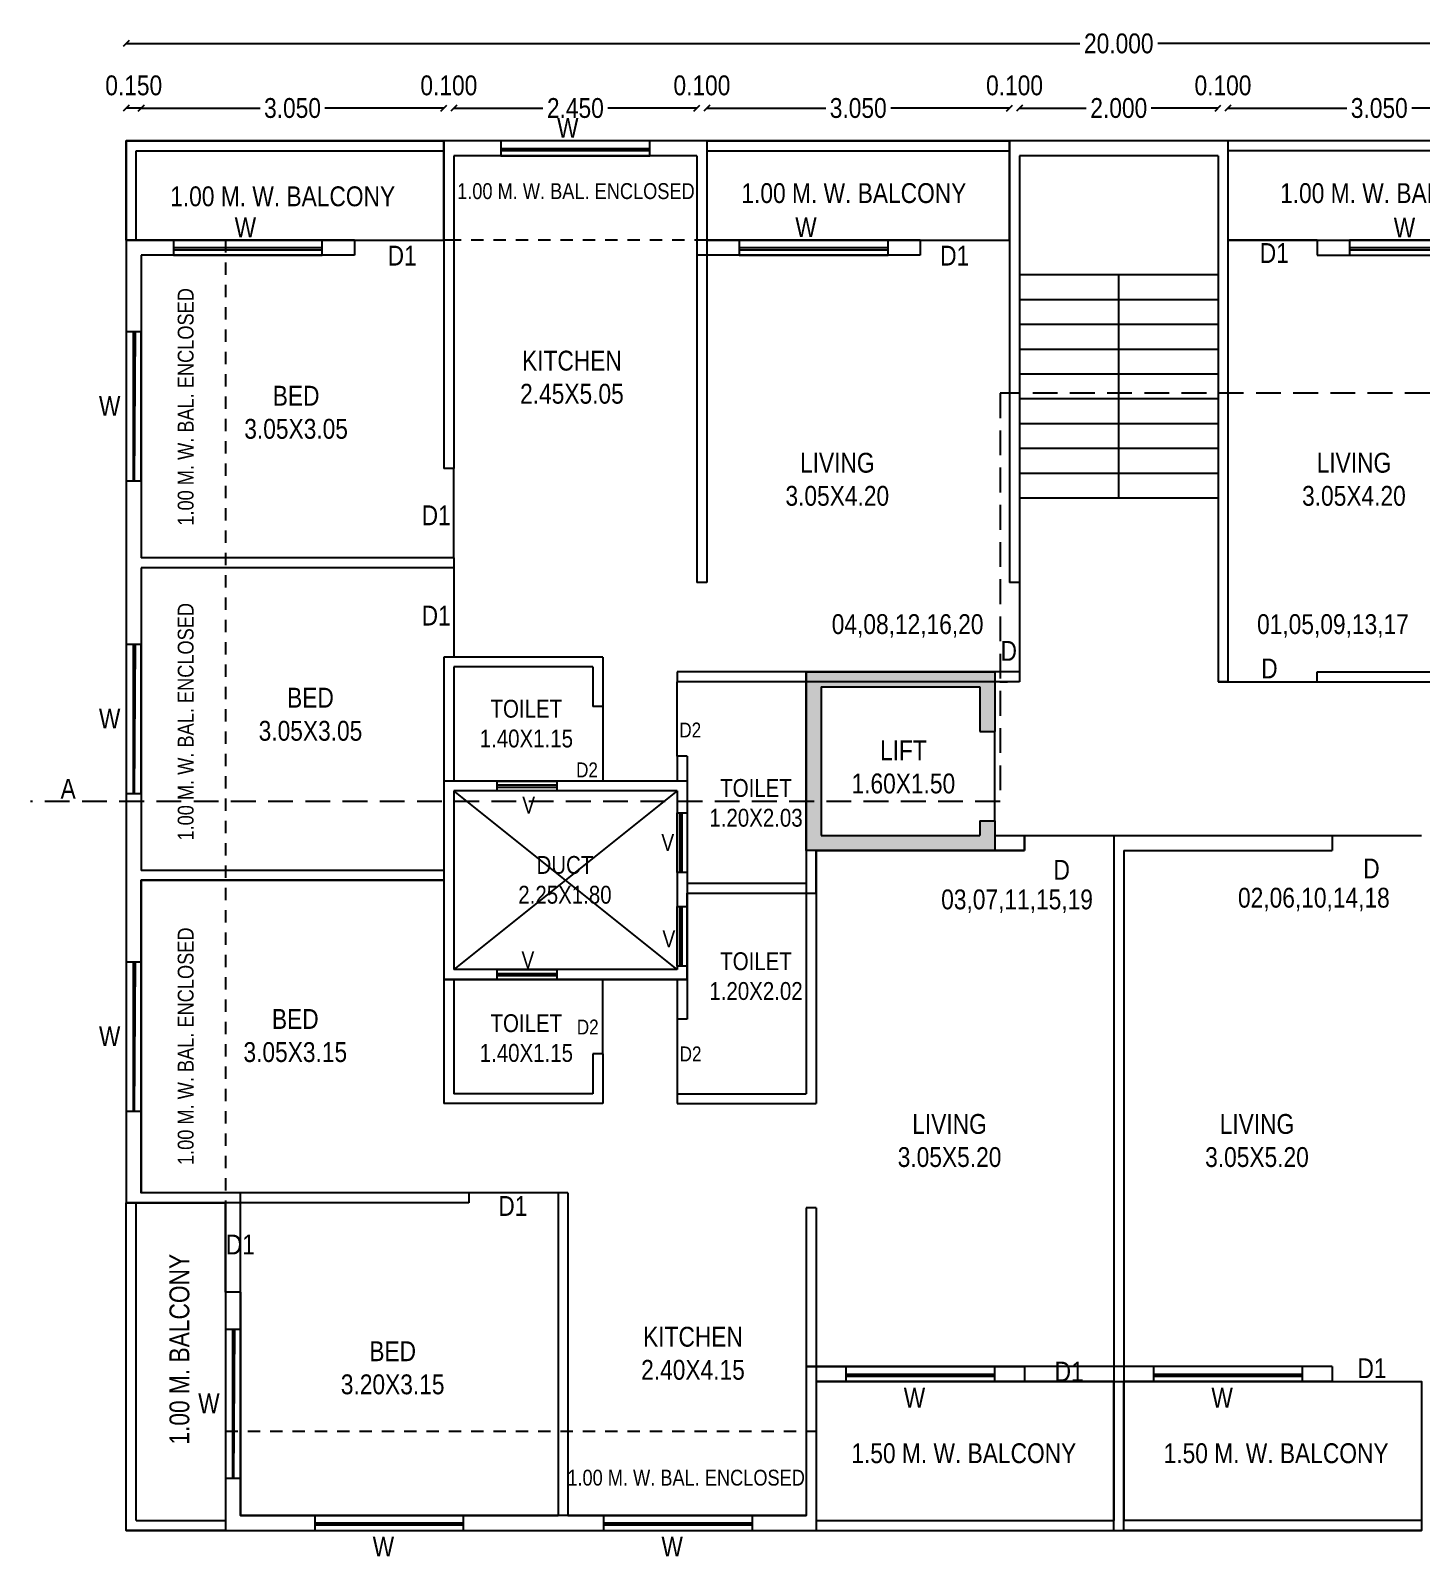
# Model space of a CAD drawing. Extents: x 2838.8 to 2861.2, y 1363.5 to 1379.8.
# Drawn here: x 2838.85 to 2852.86, y 1364.45 to 1379.82 of the extents above; entities that cross this region are included whole.
import ezdxf

# ---------------------------------------------------------------- set-up
doc = ezdxf.new("R2010")
doc.units = 0
doc.linetypes.add('HIDDEN', pattern=[0.375, 0.25, -0.125])
doc.linetypes.add('HIDDEN2', pattern=[0.1875, 0.125, -0.0625])
doc.layers.get('0').update_dxf_attribs({"linetype": 'CONTINUOUS'})
doc.layers.get('DEFPOINTS').update_dxf_attribs({"linetype": 'CONTINUOUS'})
doc.styles.add('AN', font='ARIALN.TTF')
doc.dimstyles.new('DIM', dxfattribs={"dimtxt": 0.2, "dimasz": 0.06, "dimexe": 0.05, "dimexo": 0.3, "dimgap": 0.05, "dimtad": 0, "dimdec": 3, "dimlfac": -1, "dimzin": 1, "dimtxsty": 'AN', "dimblk1": 'OBLIQUE', "dimblk2": 'OBLIQUE', "dimsah": 1, "dimcen": 0.001, "dimse1": 1, "dimse2": 1, "dimclrd": 252, "dimclre": 256, "dimclrt": 1, "dimadec": 4, "dimazin": 3, "dimtfac": 1, "dimtdec": 3, "dimtofl": 0, "dimtmove": 0, "dimatfit": 3, "dimtolj": 1, "dimtzin": 1})

# ---------------------------------------------------------------- blocks, each defined once
blk = doc.blocks.new('_OBLIQUE')
at = {"color": 0, "linetype": 'BYBLOCK'}
blk.add_line((-0.5, -0.5), (0.5, 0.5), dxfattribs=at)
blk = doc.blocks.new('*D30')
at = {"color": 252}
blk.add_line((2839.96, 1379.039), (2839.81, 1379.039), dxfattribs=at)
at = {"layer": 'DEFPOINTS', "color": 0}
for p in [(2839.81, 1379.039), (2839.81, 1377.558), (2839.96, 1377.558)]:
    blk.add_point(p, dxfattribs=at)
at = {"color": 252, "xscale": 0.06, "yscale": 0.06, "zscale": 0.06, "rotation": 180}
blk.add_blockref('_OBLIQUE', (2839.81, 1379.039), dxfattribs=at)
at = {"color": 252, "xscale": 0.06, "yscale": 0.06, "zscale": 0.06}
blk.add_blockref('_OBLIQUE', (2839.96, 1379.039), dxfattribs=at)
at = {"color": 1, "insert": (2839.885, 1379.267), "char_height": 0.2, "attachment_point": 5, "style": 'AN'}
blk.add_mtext('\\A1;0.150', dxfattribs=at)
blk = doc.blocks.new('*D33')
at = {"color": 252}
for p, q in [((2839.96, 1379.039), (2841.159, 1379.039)), ((2843.01, 1379.039), (2841.812, 1379.039))]:
    blk.add_line(p, q, dxfattribs=at)
at = {"layer": 'DEFPOINTS', "color": 0}
for p in [(2843.01, 1379.039), (2839.96, 1377.558), (2843.01, 1377.558)]:
    blk.add_point(p, dxfattribs=at)
at = {"color": 252, "xscale": 0.06, "yscale": 0.06, "zscale": 0.06, "rotation": 180}
blk.add_blockref('_OBLIQUE', (2839.96, 1379.039), dxfattribs=at)
at = {"color": 252, "xscale": 0.06, "yscale": 0.06, "zscale": 0.06}
blk.add_blockref('_OBLIQUE', (2843.01, 1379.039), dxfattribs=at)
at = {"color": 1, "insert": (2841.485, 1379.039), "char_height": 0.2, "attachment_point": 5, "style": 'AN'}
blk.add_mtext('\\A1;3.050', dxfattribs=at)
blk = doc.blocks.new('*D31')
at = {"color": 252}
for p, q in [((2843.01, 1379.039), (2842.95, 1379.039)), ((2843.11, 1379.039), (2843.17, 1379.039))]:
    blk.add_line(p, q, dxfattribs=at)
at = {"layer": 'DEFPOINTS', "color": 0}
for p in [(2843.01, 1379.039), (2843.01, 1378.558), (2843.11, 1378.558)]:
    blk.add_point(p, dxfattribs=at)
at = {"color": 252, "xscale": 0.06, "yscale": 0.06, "zscale": 0.06}
blk.add_blockref('_OBLIQUE', (2843.01, 1379.039), dxfattribs=at)
at = {"color": 252, "xscale": 0.06, "yscale": 0.06, "zscale": 0.06, "rotation": 180}
blk.add_blockref('_OBLIQUE', (2843.11, 1379.039), dxfattribs=at)
at = {"color": 1, "insert": (2843.06, 1379.267), "char_height": 0.2, "attachment_point": 5, "style": 'AN'}
blk.add_mtext('\\A1;0.100', dxfattribs=at)
blk = doc.blocks.new('*D32')
at = {"color": 252}
for p, q in [((2843.11, 1379.039), (2844.007, 1379.039)), ((2845.56, 1379.039), (2844.663, 1379.039))]:
    blk.add_line(p, q, dxfattribs=at)
at = {"layer": 'DEFPOINTS', "color": 0}
for p in [(2845.56, 1379.039), (2843.11, 1378.558), (2845.56, 1378.558)]:
    blk.add_point(p, dxfattribs=at)
at = {"color": 252, "xscale": 0.06, "yscale": 0.06, "zscale": 0.06, "rotation": 180}
blk.add_blockref('_OBLIQUE', (2843.11, 1379.039), dxfattribs=at)
at = {"color": 252, "xscale": 0.06, "yscale": 0.06, "zscale": 0.06}
blk.add_blockref('_OBLIQUE', (2845.56, 1379.039), dxfattribs=at)
at = {"color": 1, "insert": (2844.335, 1379.039), "char_height": 0.2, "attachment_point": 5, "style": 'AN'}
blk.add_mtext('\\A1;2.450', dxfattribs=at)
blk = doc.blocks.new('*D34')
at = {"color": 252}
for p, q in [((2845.56, 1379.039), (2845.5, 1379.039)), ((2845.66, 1379.039), (2845.72, 1379.039))]:
    blk.add_line(p, q, dxfattribs=at)
at = {"layer": 'DEFPOINTS', "color": 0}
for p in [(2845.66, 1379.039), (2845.56, 1378.558), (2845.66, 1378.558)]:
    blk.add_point(p, dxfattribs=at)
at = {"color": 252, "xscale": 0.06, "yscale": 0.06, "zscale": 0.06}
blk.add_blockref('_OBLIQUE', (2845.56, 1379.039), dxfattribs=at)
at = {"color": 252, "xscale": 0.06, "yscale": 0.06, "zscale": 0.06, "rotation": 180}
blk.add_blockref('_OBLIQUE', (2845.66, 1379.039), dxfattribs=at)
at = {"color": 1, "insert": (2845.61, 1379.267), "char_height": 0.2, "attachment_point": 5, "style": 'AN'}
blk.add_mtext('\\A1;0.100', dxfattribs=at)
blk = doc.blocks.new('*D35')
at = {"color": 252}
for p, q in [((2845.66, 1379.039), (2846.859, 1379.039)), ((2848.71, 1379.039), (2847.512, 1379.039))]:
    blk.add_line(p, q, dxfattribs=at)
at = {"layer": 'DEFPOINTS', "color": 0}
for p in [(2848.71, 1379.039), (2845.66, 1378.708), (2848.71, 1378.708)]:
    blk.add_point(p, dxfattribs=at)
at = {"color": 252, "xscale": 0.06, "yscale": 0.06, "zscale": 0.06, "rotation": 180}
blk.add_blockref('_OBLIQUE', (2845.66, 1379.039), dxfattribs=at)
at = {"color": 252, "xscale": 0.06, "yscale": 0.06, "zscale": 0.06}
blk.add_blockref('_OBLIQUE', (2848.71, 1379.039), dxfattribs=at)
at = {"color": 1, "insert": (2847.185, 1379.039), "char_height": 0.2, "attachment_point": 5, "style": 'AN'}
blk.add_mtext('\\A1;3.050', dxfattribs=at)
blk = doc.blocks.new('*D36')
at = {"color": 252}
for p, q in [((2848.71, 1379.039), (2848.65, 1379.039)), ((2848.81, 1379.039), (2848.87, 1379.039))]:
    blk.add_line(p, q, dxfattribs=at)
at = {"layer": 'DEFPOINTS', "color": 0}
for p in [(2848.71, 1379.039), (2848.71, 1378.558), (2848.81, 1378.558)]:
    blk.add_point(p, dxfattribs=at)
at = {"color": 252, "xscale": 0.06, "yscale": 0.06, "zscale": 0.06}
blk.add_blockref('_OBLIQUE', (2848.71, 1379.039), dxfattribs=at)
at = {"color": 252, "xscale": 0.06, "yscale": 0.06, "zscale": 0.06, "rotation": 180}
blk.add_blockref('_OBLIQUE', (2848.81, 1379.039), dxfattribs=at)
at = {"color": 1, "insert": (2848.76, 1379.267), "char_height": 0.2, "attachment_point": 5, "style": 'AN'}
blk.add_mtext('\\A1;0.100', dxfattribs=at)
blk = doc.blocks.new('*D37')
at = {"color": 252}
for p, q in [((2848.81, 1379.039), (2849.482, 1379.039)), ((2850.81, 1379.039), (2850.138, 1379.039))]:
    blk.add_line(p, q, dxfattribs=at)
at = {"layer": 'DEFPOINTS', "color": 0}
for p in [(2850.81, 1379.039), (2848.81, 1378.558), (2850.81, 1378.558)]:
    blk.add_point(p, dxfattribs=at)
at = {"color": 252, "xscale": 0.06, "yscale": 0.06, "zscale": 0.06, "rotation": 180}
blk.add_blockref('_OBLIQUE', (2848.81, 1379.039), dxfattribs=at)
at = {"color": 252, "xscale": 0.06, "yscale": 0.06, "zscale": 0.06}
blk.add_blockref('_OBLIQUE', (2850.81, 1379.039), dxfattribs=at)
at = {"color": 1, "insert": (2849.81, 1379.039), "char_height": 0.2, "attachment_point": 5, "style": 'AN'}
blk.add_mtext('\\A1;2.000', dxfattribs=at)
blk = doc.blocks.new('*D38')
at = {"color": 252}
for p, q in [((2850.81, 1379.039), (2850.75, 1379.039)), ((2850.91, 1379.039), (2850.97, 1379.039))]:
    blk.add_line(p, q, dxfattribs=at)
at = {"layer": 'DEFPOINTS', "color": 0}
for p in [(2850.91, 1379.039), (2850.81, 1378.558), (2850.91, 1378.558)]:
    blk.add_point(p, dxfattribs=at)
at = {"color": 252, "xscale": 0.06, "yscale": 0.06, "zscale": 0.06}
blk.add_blockref('_OBLIQUE', (2850.81, 1379.039), dxfattribs=at)
at = {"color": 252, "xscale": 0.06, "yscale": 0.06, "zscale": 0.06, "rotation": 180}
blk.add_blockref('_OBLIQUE', (2850.91, 1379.039), dxfattribs=at)
at = {"color": 1, "insert": (2850.86, 1379.267), "char_height": 0.2, "attachment_point": 5, "style": 'AN'}
blk.add_mtext('\\A1;0.100', dxfattribs=at)
blk = doc.blocks.new('*D39')
at = {"color": 252}
for p, q in [((2850.91, 1379.039), (2852.109, 1379.039)), ((2853.96, 1379.039), (2852.762, 1379.039))]:
    blk.add_line(p, q, dxfattribs=at)
at = {"layer": 'DEFPOINTS', "color": 0}
for p in [(2853.96, 1379.039), (2850.91, 1378.608), (2853.96, 1378.608)]:
    blk.add_point(p, dxfattribs=at)
at = {"color": 252, "xscale": 0.06, "yscale": 0.06, "zscale": 0.06, "rotation": 180}
blk.add_blockref('_OBLIQUE', (2850.91, 1379.039), dxfattribs=at)
at = {"color": 252, "xscale": 0.06, "yscale": 0.06, "zscale": 0.06}
blk.add_blockref('_OBLIQUE', (2853.96, 1379.039), dxfattribs=at)
at = {"color": 1, "insert": (2852.435, 1379.039), "char_height": 0.2, "attachment_point": 5, "style": 'AN'}
blk.add_mtext('\\A1;3.050', dxfattribs=at)
blk = doc.blocks.new('*D45')
at = {"color": 252}
for p, q in [((2839.81, 1379.69), (2849.419, 1379.69)), ((2859.81, 1379.69), (2850.202, 1379.69))]:
    blk.add_line(p, q, dxfattribs=at)
at = {"layer": 'DEFPOINTS', "color": 0}
for p in [(2839.81, 1379.69), (2839.81, 1377.708), (2859.81, 1377.708)]:
    blk.add_point(p, dxfattribs=at)
at = {"color": 252, "xscale": 0.06, "yscale": 0.06, "zscale": 0.06, "rotation": 180}
blk.add_blockref('_OBLIQUE', (2839.81, 1379.69), dxfattribs=at)
at = {"color": 252, "xscale": 0.06, "yscale": 0.06, "zscale": 0.06}
blk.add_blockref('_OBLIQUE', (2859.81, 1379.69), dxfattribs=at)
at = {"color": 1, "insert": (2849.81, 1379.69), "char_height": 0.2, "attachment_point": 5, "style": 'AN'}
blk.add_mtext('\\A1;20.000', dxfattribs=at)

msp = doc.modelspace()

# ---------------------------------------------------------------- hatches: boundary and pattern name
at = {"linetype": 'CONTINUOUS'}
h = msp.add_hatch(color=7, dxfattribs=at)
h.dxf.hatch_style = 1
h.paths.add_polyline_path([(2848.5601, 1373.3584), (2846.6601, 1373.3584), (2846.6601, 1372.9584), (2846.6601, 1371.5584), (2848.5601, 1371.5584), (2848.5601, 1371.8584), (2848.4101, 1371.8584), (2848.4101, 1371.7084), (2846.8101, 1371.7084), (2846.8101, 1373.2084), (2848.4101, 1373.2084), (2848.4101, 1372.7584), (2848.5601, 1372.7584)])

# ---------------------------------------------------------------- linework, layer by layer
at = {"color": 7, "linetype": 'CONTINUOUS'}
for p, q in [((2839.8101, 1377.7084), (2839.8101, 1378.7084)), ((2839.8101, 1378.7084), (2843.0101, 1378.7084)), ((2839.9101, 1377.7084), (2839.9101, 1378.6084)), ((2839.9101, 1378.6084), (2843.0101, 1378.6084)), ((2845.6601, 1378.7084), (2843.0101, 1378.7084)), ((2843.0101, 1378.7084), (2843.0101, 1375.4084)), ((2845.6601, 1378.7084), (2845.6601, 1374.2584)), ((2845.6601, 1378.7084), (2848.7101, 1378.7084)), ((2845.6601, 1378.6084), (2848.7101, 1378.6084)), ((2850.9101, 1378.7084), (2848.7101, 1378.7084)), ((2848.7101, 1378.7084), (2848.7101, 1374.2584)), ((2850.9101, 1378.7084), (2850.9101, 1373.2584)), ((2853.9601, 1378.7084), (2850.9101, 1378.7084)), ((2853.9601, 1378.6084), (2850.9101, 1378.6084)), ((2845.5601, 1378.5584), (2843.1101, 1378.5584)), ((2843.1101, 1378.5584), (2843.1101, 1375.4084)), ((2845.5601, 1378.5584), (2845.5601, 1374.2584)), ((2850.8101, 1378.5584), (2848.8101, 1378.5584)), ((2848.8101, 1378.5584), (2848.8101, 1374.2584)), ((2850.8101, 1378.5584), (2850.8101, 1373.2584)), ((2842.1101, 1377.7084), (2839.8101, 1377.7084)), ((2839.8101, 1377.7084), (2839.8101, 1368.0084)), ((2842.1101, 1377.7084), (2842.1101, 1377.5584)), ((2842.1101, 1377.7084), (2843.0101, 1377.7084)), ((2843.1101, 1377.7084), (2843.0101, 1377.7084)), ((2847.8101, 1377.7084), (2845.6601, 1377.7084)), ((2847.8101, 1377.7084), (2847.8101, 1377.5584)), ((2847.8101, 1377.7084), (2848.7101, 1377.7084)), ((2848.7101, 1377.7084), (2848.7101, 1377.7084)), ((2851.8101, 1377.7084), (2850.9101, 1377.7084)), ((2851.8101, 1377.7084), (2851.8101, 1377.5584)), ((2851.8101, 1377.7084), (2853.9601, 1377.7084)), ((2842.1101, 1377.5584), (2839.9601, 1377.5584)), ((2839.9601, 1377.5584), (2839.9601, 1374.5084)), ((2847.8101, 1377.5584), (2845.5601, 1377.5584)), ((2851.8101, 1377.5584), (2853.9601, 1377.5584)), ((2850.8101, 1377.3584), (2848.8101, 1377.3584)), ((2849.8101, 1375.1084), (2849.8101, 1377.3584)), ((2850.8101, 1377.1084), (2848.8101, 1377.1084)), ((2850.8101, 1376.8584), (2848.8101, 1376.8584)), ((2850.8101, 1376.6084), (2848.8101, 1376.6084)), ((2850.8101, 1376.3584), (2848.8101, 1376.3584)), ((2850.8101, 1376.1084), (2848.8101, 1376.1084)), ((2850.8101, 1375.8584), (2848.8101, 1375.8584)), ((2850.8101, 1375.6084), (2848.8101, 1375.6084)), ((2843.1101, 1375.4084), (2843.0101, 1375.4084)), ((2843.1101, 1374.5084), (2843.1101, 1375.4084)), ((2850.8101, 1375.3584), (2848.8101, 1375.3584)), ((2850.8101, 1375.1084), (2848.8101, 1375.1084)), ((2843.1101, 1374.5084), (2839.9601, 1374.5084)), ((2843.1101, 1374.5084), (2843.1101, 1374.4084)), ((2843.1101, 1374.4084), (2839.9601, 1374.4084)), ((2839.9601, 1374.4084), (2839.9601, 1371.3584)), ((2843.1101, 1374.4084), (2843.1101, 1373.5084)), ((2845.6601, 1374.2584), (2845.5601, 1374.2584)), ((2848.8101, 1374.2584), (2848.7101, 1374.2584)), ((2848.8101, 1374.2584), (2848.8101, 1373.3584)), ((2844.6101, 1373.5084), (2843.0101, 1373.5084)), ((2843.0101, 1373.5084), (2843.0101, 1369.0084)), ((2844.5101, 1373.4084), (2843.1101, 1373.4084)), ((2843.1101, 1373.4084), (2843.1101, 1372.2584)), ((2844.5101, 1373.4084), (2844.5101, 1373.0084)), ((2844.6101, 1373.5084), (2844.6101, 1373.4084)), ((2844.6101, 1373.4084), (2844.6101, 1373.0084)), ((2848.8101, 1373.3584), (2845.3601, 1373.3584)), ((2845.3601, 1373.3584), (2845.3601, 1373.2584)), ((2846.6601, 1373.3584), (2846.6601, 1372.9584)), ((2846.6601, 1373.3584), (2848.5601, 1373.3584)), ((2846.6601, 1371.5584), (2846.6601, 1373.3584)), ((2846.6601, 1373.3584), (2848.5601, 1373.3584)), ((2848.5601, 1373.3584), (2848.5601, 1372.7584)), ((2848.8101, 1373.3584), (2848.8101, 1373.2584)), ((2848.8101, 1373.2584), (2845.3601, 1373.2584)), ((2845.3601, 1372.5084), (2845.3601, 1373.2584)), ((2846.8101, 1373.2084), (2846.8101, 1371.7084)), ((2848.4101, 1373.2084), (2848.4101, 1372.7584)), ((2848.6101, 1373.2584), (2848.6898, 1373.2584)), ((2850.9101, 1373.2584), (2850.8101, 1373.2584)), ((2850.8101, 1373.2584), (2850.9101, 1373.2584)), ((2850.9101, 1373.2584), (2851.8101, 1373.2584)), ((2844.6101, 1373.0084), (2844.6101, 1372.2584)), ((2846.6601, 1372.9584), (2846.6601, 1369.1084)), ((2848.4101, 1372.7584), (2848.5601, 1372.7584)), ((2848.5601, 1371.8584), (2848.5601, 1372.7584)), ((2845.3601, 1372.5084), (2845.3601, 1372.2584)), ((2845.4601, 1372.5084), (2845.4601, 1372.0584)), ((2843.1101, 1372.1584), (2843.1101, 1370.3584)), ((2845.3601, 1372.1584), (2843.1101, 1370.3584)), ((2845.3601, 1370.3584), (2843.1101, 1372.1584)), ((2845.3601, 1372.1584), (2845.3601, 1370.3584)), ((2845.4601, 1372.0584), (2845.4601, 1369.8584)), ((2848.4101, 1371.8584), (2848.4101, 1371.7084)), ((2848.4101, 1371.8584), (2848.5601, 1371.8584)), ((2848.5601, 1371.8584), (2848.5601, 1371.5584)), ((2846.8101, 1371.7084), (2848.4101, 1371.7084)), ((2848.5601, 1371.7084), (2848.8601, 1371.7084)), ((2848.8601, 1371.7084), (2848.8601, 1371.5584)), ((2848.8601, 1371.7084), (2849.7601, 1371.7084)), ((2849.7601, 1371.7084), (2849.7601, 1364.8084)), ((2851.9601, 1371.7084), (2851.9601, 1371.5584)), ((2848.5601, 1371.5584), (2846.6601, 1371.5584)), ((2848.8601, 1371.5584), (2846.6601, 1371.5584)), ((2846.7601, 1371.5584), (2846.7601, 1369.0084)), ((2848.5601, 1371.5584), (2848.8601, 1371.5584)), ((2849.8601, 1371.5584), (2849.8601, 1364.8084)), ((2849.8601, 1371.5584), (2851.9601, 1371.5584)), ((2843.0101, 1371.3584), (2839.9601, 1371.3584)), ((2843.0101, 1371.2584), (2839.9601, 1371.2584)), ((2839.9601, 1371.2584), (2839.9601, 1368.1084)), ((2845.3601, 1370.3584), (2843.1101, 1370.3584)), ((2845.4601, 1370.2584), (2843.0101, 1370.2584)), ((2843.1101, 1370.2584), (2843.1101, 1369.1084)), ((2844.6101, 1369.5084), (2844.6101, 1370.2584)), ((2845.3601, 1370.2584), (2845.3601, 1369.8584)), ((2845.4601, 1369.8584), (2845.3601, 1369.8584)), ((2845.3601, 1369.8584), (2845.3601, 1369.1084)), ((2844.5101, 1369.5084), (2844.5101, 1369.1084)), ((2844.6101, 1369.5084), (2844.5101, 1369.5084)), ((2844.6101, 1369.5084), (2844.6101, 1369.1084)), ((2844.5101, 1369.1084), (2843.1101, 1369.1084)), ((2844.6101, 1369.1084), (2844.6101, 1369.0084)), ((2844.6101, 1369.0084), (2843.0101, 1369.0084)), ((2843.2601, 1368.0084), (2839.8101, 1368.0084)), ((2839.8101, 1364.7084), (2839.8101, 1368.0084)), ((2839.9101, 1364.8084), (2839.9101, 1368.0084)), ((2843.2601, 1368.1084), (2839.9601, 1368.1084)), ((2840.8101, 1367.1084), (2840.8101, 1368.0084)), ((2843.2601, 1368.1084), (2843.2601, 1368.0084)), ((2844.1601, 1368.1084), (2843.2601, 1368.1084)), ((2844.1601, 1368.1084), (2844.1601, 1364.8584)), ((2844.2601, 1368.1084), (2844.1601, 1368.1084)), ((2844.2601, 1368.1084), (2844.2601, 1364.8584)), ((2846.6601, 1367.9584), (2846.6601, 1364.8584)), ((2846.7601, 1367.9584), (2846.6601, 1367.9584)), ((2846.7601, 1367.9584), (2846.7601, 1364.7084)), ((2840.9601, 1367.1084), (2840.8101, 1367.1084)), ((2840.8101, 1367.1084), (2840.8101, 1364.7084)), ((2840.9601, 1367.1084), (2840.9601, 1364.8584)), ((2846.6601, 1366.3584), (2848.8601, 1366.3584)), ((2848.8601, 1366.3584), (2848.8601, 1366.2084)), ((2851.9601, 1366.3584), (2849.7601, 1366.3584)), ((2851.9601, 1366.3584), (2851.9601, 1366.2084)), ((2846.7601, 1366.2084), (2848.8601, 1366.2084)), ((2848.8601, 1366.2084), (2849.7601, 1366.2084)), ((2849.7601, 1366.2084), (2849.8601, 1366.2084)), ((2851.9601, 1366.2084), (2849.8601, 1366.2084)), ((2839.9101, 1364.8084), (2840.8101, 1364.8084)), ((2840.9601, 1364.8584), (2844.1601, 1364.8584)), ((2844.2601, 1364.8584), (2846.6601, 1364.8584)), ((2846.7601, 1364.8084), (2849.7601, 1364.8084)), ((2852.8601, 1364.8084), (2849.8601, 1364.8084)), ((2839.8101, 1364.7084), (2840.8101, 1364.7084)), ((2840.8101, 1364.7084), (2846.7601, 1364.7084)), ((2846.7601, 1364.7084), (2852.8601, 1364.7084))]:
    msp.add_line(p, q, dxfattribs=at)
at = {"color": 7}
for p, q in [((2843.5851, 1378.6334), (2845.0851, 1378.6334)), ((2843.5851, 1378.6126), (2845.0851, 1378.6126)), ((2840.2851, 1377.6334), (2841.7851, 1377.6334)), ((2840.2851, 1377.6126), (2841.7851, 1377.6126)), ((2845.9851, 1377.6334), (2847.4851, 1377.6334)), ((2845.9851, 1377.6126), (2847.4851, 1377.6126)), ((2852.1351, 1377.6334), (2853.6351, 1377.6334)), ((2852.1351, 1377.6126), (2853.6351, 1377.6126)), ((2839.8792, 1376.7834), (2839.8792, 1375.2834)), ((2839.8991, 1376.7834), (2839.891, 1375.2834)), ((2839.8792, 1373.6334), (2839.8792, 1372.1334)), ((2839.8991, 1373.6334), (2839.891, 1372.1334)), ((2851.8101, 1373.2584), (2851.8101, 1373.3584)), ((2851.8101, 1373.3584), (2854.2601, 1373.3584)), ((2846.8101, 1373.2084), (2848.4101, 1373.2084)), ((2851.8101, 1373.2584), (2854.2601, 1373.2584)), ((2844.6101, 1373.0084), (2844.5101, 1373.0084)), ((2845.4601, 1372.5084), (2845.3601, 1372.5084)), ((2845.4601, 1372.2584), (2843.0101, 1372.2584)), ((2845.3601, 1372.1584), (2843.1101, 1372.1584)), ((2843.5482, 1372.2189), (2844.1482, 1372.2189)), ((2843.5482, 1372.1982), (2844.1482, 1372.1982)), ((2845.3893, 1371.3387), (2845.3893, 1371.9387)), ((2845.4101, 1371.3387), (2845.4101, 1371.9387)), ((2849.7601, 1371.7084), (2851.9601, 1371.7084)), ((2851.9601, 1371.7084), (2852.8601, 1371.7084)), ((2845.4601, 1371.2284), (2846.6601, 1371.2284)), ((2845.4601, 1371.1284), (2846.6601, 1371.1284)), ((2845.3893, 1370.3934), (2845.3893, 1370.9934)), ((2845.4101, 1370.3934), (2845.4101, 1370.9934)), ((2839.8792, 1370.4334), (2839.8792, 1368.9334)), ((2839.8991, 1370.4334), (2839.891, 1368.9334)), ((2843.5482, 1370.3189), (2844.1482, 1370.3189)), ((2843.5482, 1370.2982), (2844.1482, 1370.2982)), ((2845.3601, 1369.1084), (2845.3601, 1369.0084)), ((2845.3601, 1369.1084), (2846.6601, 1369.1084)), ((2845.3601, 1369.0084), (2846.7601, 1369.0084)), ((2840.8792, 1366.7334), (2840.8792, 1365.2334)), ((2840.8991, 1366.7334), (2840.891, 1365.2334)), ((2847.0601, 1366.2834), (2848.5601, 1366.2834)), ((2847.0601, 1366.2626), (2848.5601, 1366.2626)), ((2850.1601, 1366.2834), (2851.6601, 1366.2834)), ((2850.1601, 1366.2626), (2851.6601, 1366.2626)), ((2851.9601, 1366.2084), (2852.8601, 1366.2084)), ((2841.7091, 1364.7834), (2843.2091, 1364.7834)), ((2841.7091, 1364.7626), (2843.2091, 1364.7626)), ((2844.6187, 1364.7834), (2846.1187, 1364.7834)), ((2844.6187, 1364.7626), (2846.1187, 1364.7626))]:
    msp.add_line(p, q, dxfattribs=at)
at = {"color": 7, "linetype": 'HIDDEN2'}
for p, q in [((2840.8101, 1377.7084), (2840.8101, 1368.0084)), ((2845.6601, 1377.7084), (2843.0101, 1377.7084)), ((2840.8101, 1365.7084), (2846.7601, 1365.7084))]:
    msp.add_line(p, q, dxfattribs=at)
at = {"color": 7, "linetype": 'HIDDEN'}
for p, q in [((2860.8178, 1376.1665), (2848.6145, 1376.1665)), ((2848.6145, 1376.1665), (2848.6145, 1372.052)), ((2848.6145, 1372.052), (2838.8451, 1372.052))]:
    msp.add_line(p, q, dxfattribs=at)
at = {"color": 7}
for points in [[(2843.0101, 1378.7084), (2839.8101, 1378.7084), (2839.8101, 1377.7084), (2843.0101, 1377.7084)], [(2843.5851, 1378.5584), (2845.0851, 1378.5584), (2845.0851, 1378.7084), (2843.5851, 1378.7084)], [(2848.7101, 1378.7084), (2845.6601, 1378.7084), (2845.6601, 1377.7084), (2848.7101, 1377.7084)], [(2853.9601, 1378.7084), (2850.9101, 1378.7084), (2850.9101, 1377.7084), (2853.9601, 1377.7084)], [(2840.2851, 1377.5584), (2841.7851, 1377.5584), (2841.7851, 1377.7084), (2840.2851, 1377.7084)], [(2845.9851, 1377.5584), (2847.4851, 1377.5584), (2847.4851, 1377.7084), (2845.9851, 1377.7084)], [(2852.1351, 1377.5584), (2853.6351, 1377.5584), (2853.6351, 1377.7084), (2852.1351, 1377.7084)], [(2839.9601, 1375.2834), (2839.9601, 1376.7834), (2839.8101, 1376.7834), (2839.8101, 1375.2834)], [(2839.9601, 1372.1334), (2839.9601, 1373.6334), (2839.8101, 1373.6334), (2839.8101, 1372.1334)], [(2843.5482, 1372.2584), (2844.1482, 1372.2584), (2844.1482, 1372.1584), (2843.5482, 1372.1584)], [(2845.3601, 1371.3387), (2845.3601, 1371.9387), (2845.4601, 1371.9387), (2845.4601, 1371.3387)], [(2848.8601, 1371.5584), (2848.8601, 1371.7084), (2849.7601, 1371.7084), (2849.7601, 1366.3584), (2846.6601, 1366.3584), (2846.6601, 1364.8584), (2840.9601, 1364.8584), (2840.9601, 1368.1084), (2839.9601, 1368.1084), (2839.9601, 1371.2584), (2843.0101, 1371.2584), (2843.0101, 1370.2584), (2845.4601, 1370.2584), (2845.4601, 1371.1284), (2846.7601, 1371.1284), (2846.7601, 1371.5584)], [(2845.3601, 1370.3934), (2845.3601, 1370.9934), (2845.4601, 1370.9934), (2845.4601, 1370.3934)], [(2839.9601, 1368.9334), (2839.9601, 1370.4334), (2839.8101, 1370.4334), (2839.8101, 1368.9334)], [(2843.5482, 1370.3584), (2844.1482, 1370.3584), (2844.1482, 1370.2584), (2843.5482, 1370.2584)], [(2839.8101, 1368.0084), (2840.8101, 1368.0084), (2840.8101, 1364.7084), (2839.8101, 1364.7084)], [(2840.9601, 1365.2334), (2840.9601, 1366.7334), (2840.8101, 1366.7334), (2840.8101, 1365.2334)], [(2847.0601, 1366.2084), (2848.5601, 1366.2084), (2848.5601, 1366.3584), (2847.0601, 1366.3584)], [(2850.1601, 1366.2084), (2851.6601, 1366.2084), (2851.6601, 1366.3584), (2850.1601, 1366.3584)], [(2846.7601, 1364.7084), (2849.7601, 1364.7084), (2849.7601, 1366.2084), (2846.7601, 1366.2084)], [(2849.8601, 1366.2084), (2852.8601, 1366.2084), (2852.8601, 1364.7084), (2849.8601, 1364.7084)], [(2841.7091, 1364.7084), (2843.2091, 1364.7084), (2843.2091, 1364.8584), (2841.7091, 1364.8584)], [(2844.6187, 1364.7084), (2846.1187, 1364.7084), (2846.1187, 1364.8584), (2844.6187, 1364.8584)]]:
    msp.add_lwpolyline(points, close=True, dxfattribs=at)

# ---------------------------------------------------------------- texts
at = {"color": 7, "linetype": 'BYBLOCK', "style": 'AN'}
for s, insert, char_height, width, attachment_point in [('W', (2844.2586, 1378.7401), 0.2, 1.798718, 8), ('1.00 M. W. BAL. ENCLOSED', (2844.3404, 1378.2828), 0.16, 4.874805, 2), ('1.00 M. W. BALCONY', (2847.1411, 1378.2828), 0.2, 4.874805, 2), ('1.00 M. W. BALCONY', (2852.5688, 1378.2828), 0.2, 4.874805, 2), ('1.00 M. W. BALCONY', (2841.3856, 1378.2504), 0.2, 4.874805, 2), ('W', (2841.0102, 1377.7381), 0.2, 1.798718, 8), ('W', (2846.6586, 1377.7401), 0.2, 1.798718, 8), ('W', (2852.6887, 1377.7357), 0.2, 1.798718, 8), ('D1', (2851.3771, 1377.4787), 0.2, 1.798718, 8), ('D1', (2842.5898, 1377.4527), 0.2, 1.798718, 8), ('D1', (2848.157, 1377.4527), 0.2, 1.798718, 8), ('KITCHEN\\P2.45X5.05', (2844.3003, 1376.0583), 0.2, 1.798718, 8), ('W', (2839.6425, 1375.9387), 0.2, 1.798718, 8), ('BED\\P3.05X3.05', (2841.5211, 1375.7048), 0.2, 1.798718, 8), ('LIVING\\P3.05X4.20', (2846.9739, 1375.0296), 0.2, 1.798718, 8), ('LIVING\\P3.05X4.20', (2852.1795, 1375.0296), 0.2, 1.798718, 8), ('D1', (2842.9326, 1374.8359), 0.2, 1.798718, 8), ('D1', (2842.9326, 1373.8259), 0.2, 1.798718, 8), ('04,08,12,16,20', (2847.6825, 1373.7027), 0.2, 2.048718, 8), ('01,05,09,13,17', (2851.9682, 1373.7027), 0.2, 2.048718, 8), ('D', (2848.7015, 1373.4702), 0.2, 1.798718, 8), ('D', (2851.3278, 1373.2933), 0.2, 1.798718, 8), ('BED\\P3.05X3.05', (2841.6659, 1372.6622), 0.2, 1.798718, 8), ('{\\H0.9x;TOILET\\P1.40X1.15}', (2843.8409, 1372.5948), 0.2, 1.798718, 8), ('W', (2839.6425, 1372.7887), 0.2, 1.798718, 8), ('D2', (2845.4923, 1372.6977), 0.15, 1.798718, 8), ('LIFT\\P1.60X1.50', (2847.6396, 1372.1314), 0.2, 1.811718, 8), ('D2', (2844.4521, 1372.296), 0.15, 1.798718, 8), ('A', (2839.2244, 1372.0806), 0.2, 1.798718, 8), ('{\\H0.9x;TOILET\\P1.20X2.03}', (2846.155, 1371.7963), 0.2, 1.798718, 8), ('V', (2843.8646, 1371.931), 0.17, 1.798718, 8), ('V', (2845.2657, 1371.5552), 0.17, 1.798718, 8), ('{\\H0.9x;DUCT\\P2.25X1.80}', (2844.2298, 1371.0206), 0.2, 1.798718, 8), ('D', (2849.2352, 1371.2639), 0.2, 1.798718, 8), ('D', (2852.356, 1371.2775), 0.2, 1.798718, 8), ('03,07,11,15,19', (2848.7853, 1370.9288), 0.2, 2.048718, 8), ('02,06,10,14,18', (2851.7758, 1370.946), 0.2, 2.048718, 8), ('V', (2845.2769, 1370.5836), 0.17, 1.798718, 8), ('V', (2843.8567, 1370.3723), 0.17, 1.798718, 8), ('{\\H0.9x;TOILET\\P1.20X2.02}', (2846.155, 1370.0505), 0.2, 1.798718, 8), ('BED\\P3.05X3.15', (2841.5129, 1369.4249), 0.2, 1.798718, 8), ('{\\H0.9x;TOILET\\P1.40X1.15}', (2843.8409, 1369.4267), 0.2, 1.798718, 8), ('D2', (2844.4594, 1369.7051), 0.15, 1.798718, 8), ('W', (2839.6425, 1369.5887), 0.2, 1.798718, 8), ('D2', (2845.4957, 1369.4341), 0.15, 1.798718, 8), ('LIVING\\P3.05X5.20', (2848.105, 1368.3672), 0.2, 1.798718, 8), ('LIVING\\P3.05X5.20', (2851.2025, 1368.3672), 0.2, 1.798718, 8), ('D1', (2843.7048, 1367.877), 0.2, 1.798718, 8), ('D1', (2840.9583, 1367.4887), 0.2, 1.798718, 8), ('KITCHEN\\P2.40X4.15', (2845.52, 1366.2233), 0.2, 1.798718, 8), ('BED\\P3.20X3.15', (2842.4941, 1366.0769), 0.2, 1.798718, 8), ('D1', (2852.3616, 1366.2421), 0.2, 1.798718, 8), ('D1', (2849.3101, 1366.2084), 0.2, 1.798718, 8), ('W', (2847.7517, 1365.9453), 0.2, 1.798718, 8), ('W', (2850.8517, 1365.9453), 0.2, 1.798718, 8), ('W', (2840.6425, 1365.8887), 0.2, 1.798718, 8), ('1.50 M. W. BALCONY', (2848.2485, 1365.5859), 0.2, 4.874805, 2), ('1.50 M. W. BALCONY', (2851.3952, 1365.5859), 0.2, 4.874805, 2), ('1.00 M. W. BAL. ENCLOSED', (2845.4506, 1365.3195), 0.16, 4.874805, 2), ('W', (2842.4007, 1364.4453), 0.2, 1.798718, 8), ('W', (2845.3103, 1364.4453), 0.2, 1.798718, 8)]:
    msp.add_mtext(s, dxfattribs=dict(at, insert=insert, char_height=char_height, width=width, attachment_point=attachment_point))
at = {"color": 7, "linetype": 'BYBLOCK', "rotation": 90, "style": 'AN'}
for s, insert, char_height, width, attachment_point in [('1.00 M. W. BAL. ENCLOSED', (2840.3283, 1376.0287), 0.16, 4.874805, 2), ('1.00 M. W. BAL. ENCLOSED', (2840.3283, 1372.856), 0.16, 4.874805, 2), ('1.00 M. W. BAL. ENCLOSED', (2840.3283, 1369.5863), 0.16, 4.874805, 2), ('1.00 M. BALCONY', (2840.4478, 1366.5334), 0.2, 4.424805, 8)]:
    msp.add_mtext(s, dxfattribs=dict(at, insert=insert, char_height=char_height, width=width, attachment_point=attachment_point))

# ---------------------------------------------------------------- dimensions: what is measured, and where the dimension line sits
at = {"color": 7}
for base, p1, p2, picture, middle in [((2839.8101, 1379.6897), (2859.8101, 1377.7084), (2839.8101, 1377.7084), '*D45', (2849.8101, 1379.6897)), ((2839.8101, 1379.0394), (2839.9601, 1377.5584), (2839.8101, 1377.5584), '*D30', (2839.8851, 1379.2666)), ((2843.0101, 1379.0394), (2843.1101, 1378.5584), (2843.0101, 1378.5584), '*D31', (2843.0601, 1379.2666)), ((2845.6601, 1379.0394), (2845.5601, 1378.5584), (2845.6601, 1378.5584), '*D34', (2845.6101, 1379.2666)), ((2848.7101, 1379.0394), (2848.8101, 1378.5584), (2848.7101, 1378.5584), '*D36', (2848.7601, 1379.2666)), ((2850.9101, 1379.0394), (2850.8101, 1378.5584), (2850.9101, 1378.5584), '*D38', (2850.8601, 1379.2666)), ((2843.0101, 1379.0394), (2839.9601, 1377.5584), (2843.0101, 1377.5584), '*D33', (2841.4851, 1379.0394)), ((2845.5601, 1379.0394), (2843.1101, 1378.5584), (2845.5601, 1378.5584), '*D32', (2844.3351, 1379.0394)), ((2848.7101, 1379.0394), (2845.6601, 1378.7084), (2848.7101, 1378.7084), '*D35', (2847.1851, 1379.0394)), ((2850.8101, 1379.0394), (2848.8101, 1378.5584), (2850.8101, 1378.5584), '*D37', (2849.8101, 1379.0394)), ((2853.9601, 1379.0394), (2850.9101, 1378.6084), (2853.9601, 1378.6084), '*D39', (2852.4351, 1379.0394))]:
    dim = msp.add_linear_dim(base=base, p1=p1, p2=p2, angle=0, dimstyle='DIM', dxfattribs=at)
    dim.commit()
    dim.dimension.update_dxf_attribs({"geometry": picture, "text_midpoint": middle})

doc.saveas('drawing.dxf')
